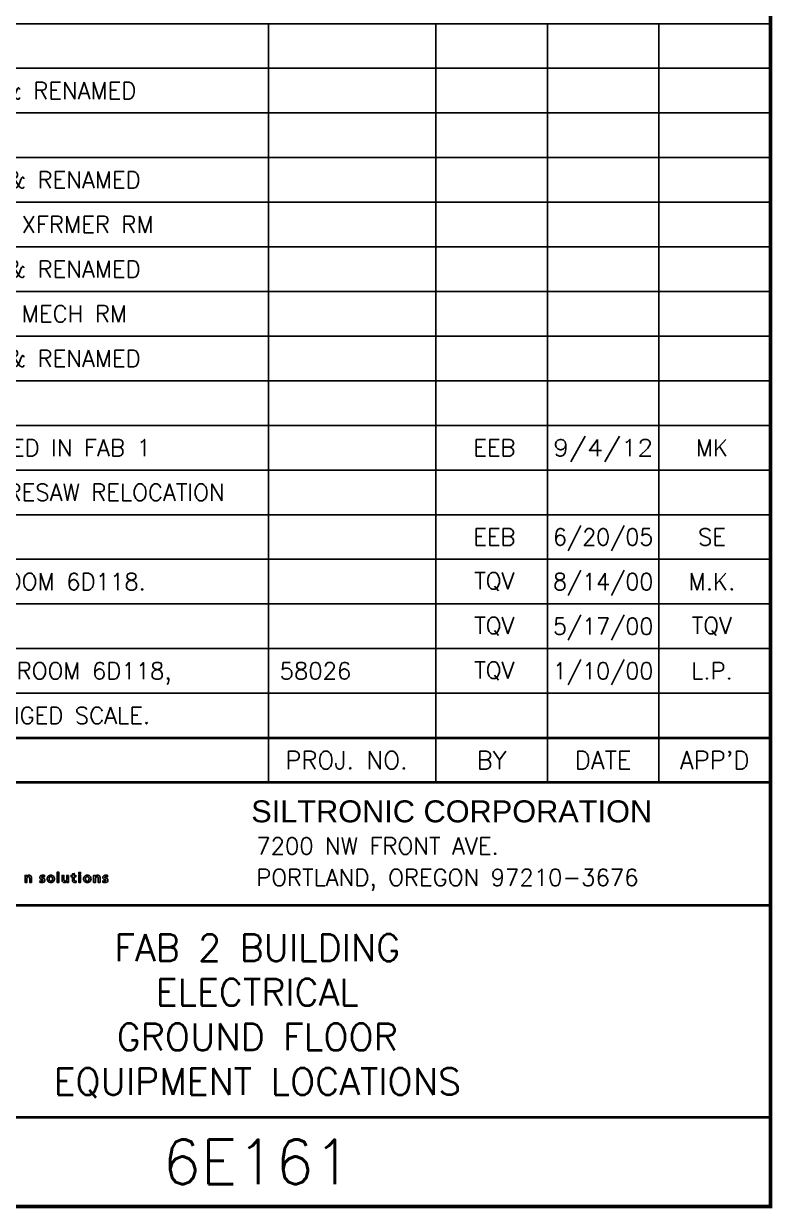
# Model space of a CAD drawing. Extents: x 4786 to 12422, y -518 to 4987.
# Drawn here: x 11617 to 12422, y -518 to 756 of the extents above; entities that cross this region are included whole.
import ezdxf
from ezdxf.enums import TextEntityAlignment as Align

# ---------------------------------------------------------------- set-up
doc = ezdxf.new("R2010")
doc.units = 0
doc.header["$LTSCALE"] = 192
doc.header["$MEASUREMENT"] = 0
doc.layers.get('0').update_dxf_attribs({"color": 8, "linetype": 'CONTINUOUS'})
doc.layers.add('TTL', color=7, linetype='CONTINUOUS')
doc.styles.add('LOGO', font='arial.ttf')
doc.styles.get("Standard").update_dxf_attribs({"font": 'simplex.shx'})
doc.styles.add('STDTEXT', font='SIMPLEX.shx', dxfattribs={"height": 21.0048})
doc.styles.add('SUBTITLE', font='simplex', dxfattribs={"height": 36})
doc.styles.add('TITLE', font='SIMPLEX.SHX')

# ---------------------------------------------------------------- blocks, each defined once
blk = doc.blocks.new('REVBLK')
at = {"layer": 'TTL', "color": 1}
for p, q in [((0, 0.25), (7.75, 0.25)), ((0.5, 0.25), (0.5, 0)), ((5.875, 0.25), (5.875, 0)), ((6.5, 0.25), (6.5, 0)), ((7.125, 0), (7.125, 0.25))]:
    blk.add_line(p, q, dxfattribs=at)
at = {"layer": 'TTL', "color": 4}
for p, q in [((0, 0), (0, 0.25)), ((7.75, 0), (7.75, 0.25))]:
    blk.add_line(p, q, dxfattribs=at)
at = {"layer": 'TTL', "color": 1}
blk.add_lwpolyline([(4.9375, 0.25), (4.9375, 0)], dxfattribs=at)
at = {"layer": 'TTL', "style": 'STDTEXT'}
blk.add_attdef('REV', text='', height=0.09375, dxfattribs=at).set_placement((0.25, 0.125), align=Align.MIDDLE_CENTER)
for tag, p in [('DESC', (0.5625, 0.125)), ('PROJ.NO', (5, 0.125))]:
    blk.add_attdef(tag, text='', height=0.09375, dxfattribs=at).set_placement(p, align=Align.MIDDLE_LEFT)
for tag, p in [('REVBY', (6.203125, 0.125)), ('REVAPP', (7.421875, 0.125))]:
    blk.add_attdef(tag, text='', height=0.09375, dxfattribs=at).set_placement(p, align=Align.MIDDLE)
at = {"layer": 'TTL', "style": 'STDTEXT', "width": 0.823529}
blk.add_attdef('REVDATE', text='', height=0.09375, dxfattribs=at).set_placement((6.53125, 0.078125), (7.09375, 0.078125), align=Align.FIT)
blk = doc.blocks.new('Ttl-fdd')
at = {"color": 142}
for points in [[(3.5743, -0.8099), (3.5848, -0.8099), (3.5848, -0.7906), (3.5848, -0.7906), (3.5853, -0.7861), (3.5858, -0.7841), (3.5863, -0.7821), (3.5878, -0.7801), (3.5892, -0.7786), (3.5912, -0.7776), (3.5937, -0.7771), (3.5937, -0.7771), (3.5962, -0.7776), (3.5977, -0.7781), (3.5987, -0.7796), (3.5997, -0.7811), (3.6002, -0.7846), (3.6007, -0.7886), (3.6007, -0.8099), (3.6106, -0.8099), (3.6106, -0.7846), (3.6106, -0.7846), (3.6106, -0.7816), (3.6101, -0.7786), (3.6091, -0.7761), (3.6076, -0.7737), (3.6056, -0.7717), (3.6031, -0.7707), (3.6007, -0.7697), (3.5972, -0.7692), (3.5972, -0.7692), (3.5937, -0.7697), (3.5902, -0.7707), (3.5873, -0.7727), (3.5843, -0.7757), (3.5843, -0.7757), (3.5843, -0.7702), (3.5743, -0.7702), (3.5743, -0.8099), (3.5743, -0.8099)], [(3.6836, -0.7707), (3.6836, -0.7707), (3.6787, -0.7697), (3.6727, -0.7692), (3.6727, -0.7692), (3.6697, -0.7697), (3.6667, -0.7702), (3.6642, -0.7712), (3.6618, -0.7722), (3.6598, -0.7742), (3.6583, -0.7761), (3.6573, -0.7786), (3.6573, -0.7816), (3.6573, -0.7816), (3.6573, -0.7841), (3.6578, -0.7861), (3.6588, -0.7876), (3.6598, -0.7891), (3.6628, -0.7911), (3.6662, -0.7925), (3.6692, -0.7935), (3.6722, -0.7945), (3.6732, -0.795), (3.6742, -0.796), (3.6747, -0.797), (3.6752, -0.7985), (3.6752, -0.7985), (3.6747, -0.7995), (3.6742, -0.8005), (3.6727, -0.802), (3.6702, -0.803), (3.6682, -0.803), (3.6682, -0.803), (3.6657, -0.803), (3.6633, -0.8025), (3.6583, -0.8005), (3.6578, -0.8089), (3.6578, -0.8089), (3.6633, -0.8099), (3.6692, -0.8104), (3.6692, -0.8104), (3.6722, -0.8104), (3.6752, -0.8099), (3.6782, -0.8089), (3.6806, -0.8074), (3.6826, -0.806), (3.6841, -0.8035), (3.6856, -0.801), (3.6856, -0.7975), (3.6856, -0.7975), (3.6856, -0.795), (3.6851, -0.793), (3.6841, -0.7915), (3.6831, -0.7901), (3.6801, -0.7881), (3.6767, -0.7866), (3.6707, -0.7846), (3.6687, -0.7831), (3.6682, -0.7821), (3.6677, -0.7811), (3.6677, -0.7811), (3.6682, -0.7801), (3.6687, -0.7791), (3.6697, -0.7776), (3.6717, -0.7771), (3.6742, -0.7766), (3.6742, -0.7766), (3.6787, -0.7771), (3.6831, -0.7786), (3.6836, -0.7707), (3.6836, -0.7707)], [(3.698, -0.7901), (3.698, -0.7901), (3.6985, -0.7945), (3.6995, -0.798), (3.7015, -0.8015), (3.7035, -0.8045), (3.7065, -0.8069), (3.7099, -0.8089), (3.7144, -0.8104), (3.7189, -0.8104), (3.7189, -0.8104), (3.7234, -0.8104), (3.7278, -0.8089), (3.7313, -0.8069), (3.7343, -0.8045), (3.7363, -0.8015), (3.7383, -0.798), (3.7393, -0.7945), (3.7398, -0.7901), (3.7398, -0.7901), (3.7393, -0.7856), (3.7378, -0.7816), (3.7363, -0.7776), (3.7338, -0.7747), (3.7303, -0.7727), (3.7268, -0.7707), (3.7229, -0.7697), (3.7189, -0.7692), (3.7189, -0.7692), (3.7144, -0.7697), (3.7109, -0.7707), (3.707, -0.7727), (3.704, -0.7747), (3.7015, -0.7776), (3.7, -0.7816), (3.6985, -0.7856), (3.698, -0.7901), (3.698, -0.7901), (3.698, -0.7901)], [(3.709, -0.7891), (3.709, -0.7891), (3.709, -0.7866), (3.7094, -0.7846), (3.7104, -0.7826), (3.7114, -0.7811), (3.7129, -0.7796), (3.7144, -0.7781), (3.7164, -0.7776), (3.7189, -0.7771), (3.7189, -0.7771), (3.7214, -0.7776), (3.7234, -0.7781), (3.7248, -0.7796), (3.7263, -0.7811), (3.7273, -0.7826), (3.7283, -0.7846), (3.7288, -0.7866), (3.7288, -0.7891), (3.7288, -0.7891), (3.7283, -0.794), (3.7278, -0.796), (3.7268, -0.7985), (3.7253, -0.8), (3.7239, -0.8015), (3.7214, -0.8025), (3.7189, -0.8025), (3.7189, -0.8025), (3.7164, -0.8025), (3.7139, -0.8015), (3.7124, -0.8), (3.7109, -0.7985), (3.7099, -0.796), (3.7094, -0.794), (3.709, -0.7891), (3.709, -0.7891), (3.709, -0.7891)], [(3.7542, -0.8099), (3.7641, -0.8099), (3.7641, -0.7523), (3.7542, -0.7523), (3.7542, -0.8099), (3.7542, -0.8099)], [(3.8182, -0.7702), (3.8083, -0.7702), (3.8083, -0.7896), (3.8083, -0.7896), (3.8078, -0.7935), (3.8073, -0.796), (3.8063, -0.798), (3.8053, -0.8), (3.8038, -0.8015), (3.8018, -0.8025), (3.7989, -0.8025), (3.7989, -0.8025), (3.7969, -0.8025), (3.7954, -0.8015), (3.7939, -0.8005), (3.7934, -0.799), (3.7924, -0.795), (3.7924, -0.7911), (3.7924, -0.7702), (3.782, -0.7702), (3.782, -0.795), (3.782, -0.795), (3.7825, -0.7985), (3.783, -0.8015), (3.784, -0.804), (3.7855, -0.806), (3.7874, -0.8079), (3.7894, -0.8094), (3.7924, -0.8104), (3.7954, -0.8104), (3.7954, -0.8104), (3.7994, -0.8099), (3.8028, -0.8089), (3.8058, -0.8069), (3.8083, -0.8045), (3.8088, -0.8045), (3.8088, -0.8099), (3.8182, -0.8099), (3.8182, -0.7702), (3.8182, -0.7702)], [(3.8401, -0.798), (3.8401, -0.798), (3.8406, -0.8005), (3.8411, -0.803), (3.8421, -0.8055), (3.8436, -0.8069), (3.8451, -0.8084), (3.847, -0.8099), (3.85, -0.8104), (3.8525, -0.8104), (3.8525, -0.8104), (3.857, -0.8104), (3.8605, -0.8099), (3.86, -0.8015), (3.86, -0.8015), (3.858, -0.8025), (3.855, -0.8025), (3.855, -0.8025), (3.854, -0.8025), (3.853, -0.802), (3.8515, -0.8005), (3.8505, -0.7985), (3.8505, -0.796), (3.8505, -0.7776), (3.8595, -0.7776), (3.8595, -0.7702), (3.8505, -0.7702), (3.8505, -0.7593), (3.8401, -0.7622), (3.8401, -0.7702), (3.8326, -0.7702), (3.8326, -0.7776), (3.8401, -0.7776), (3.8401, -0.798), (3.8401, -0.798)], [(3.8754, -0.7632), (3.8858, -0.7632), (3.8858, -0.7533), (3.8754, -0.7533), (3.8754, -0.7632), (3.8754, -0.7632)], [(3.8754, -0.8099), (3.8858, -0.8099), (3.8858, -0.7702), (3.8754, -0.7702), (3.8754, -0.8099), (3.8754, -0.8099)], [(3.9027, -0.7901), (3.9027, -0.7901), (3.9027, -0.7945), (3.9037, -0.798), (3.9057, -0.8015), (3.9076, -0.8045), (3.9106, -0.8069), (3.9146, -0.8089), (3.9186, -0.8104), (3.923, -0.8104), (3.923, -0.8104), (3.9275, -0.8104), (3.932, -0.8089), (3.9355, -0.8069), (3.9384, -0.8045), (3.9404, -0.8015), (3.9424, -0.798), (3.9434, -0.7945), (3.9439, -0.7901), (3.9439, -0.7901), (3.9434, -0.7856), (3.9424, -0.7816), (3.9404, -0.7776), (3.9379, -0.7747), (3.935, -0.7727), (3.9315, -0.7707), (3.9275, -0.7697), (3.923, -0.7692), (3.923, -0.7692), (3.9191, -0.7697), (3.9151, -0.7707), (3.9116, -0.7727), (3.9086, -0.7747), (3.9062, -0.7776), (3.9042, -0.7816), (3.9027, -0.7856), (3.9027, -0.7901), (3.9027, -0.7901), (3.9027, -0.7901)], [(3.9131, -0.7891), (3.9131, -0.7891), (3.9131, -0.7866), (3.9136, -0.7846), (3.9146, -0.7826), (3.9156, -0.7811), (3.9171, -0.7796), (3.9186, -0.7781), (3.9206, -0.7776), (3.923, -0.7771), (3.923, -0.7771), (3.9255, -0.7776), (3.9275, -0.7781), (3.929, -0.7796), (3.9305, -0.7811), (3.9315, -0.7826), (3.9325, -0.7846), (3.933, -0.7866), (3.933, -0.7891), (3.933, -0.7891), (3.9325, -0.794), (3.932, -0.796), (3.931, -0.7985), (3.9295, -0.8), (3.928, -0.8015), (3.9255, -0.8025), (3.923, -0.8025), (3.923, -0.8025), (3.9206, -0.8025), (3.9181, -0.8015), (3.9166, -0.8), (3.9151, -0.7985), (3.9141, -0.796), (3.9136, -0.794), (3.9131, -0.7891), (3.9131, -0.7891), (3.9131, -0.7891)], [(3.9588, -0.8099), (3.9692, -0.8099), (3.9692, -0.7906), (3.9692, -0.7906), (3.9692, -0.7861), (3.9702, -0.7841), (3.9707, -0.7821), (3.9722, -0.7801), (3.9737, -0.7786), (3.9757, -0.7776), (3.9782, -0.7771), (3.9782, -0.7771), (3.9802, -0.7776), (3.9822, -0.7781), (3.9832, -0.7796), (3.9841, -0.7811), (3.9846, -0.7846), (3.9846, -0.7886), (3.9846, -0.8099), (3.9951, -0.8099), (3.9951, -0.7846), (3.9951, -0.7846), (3.9951, -0.7816), (3.9941, -0.7786), (3.9931, -0.7761), (3.9921, -0.7737), (3.9901, -0.7717), (3.9876, -0.7707), (3.9851, -0.7697), (3.9817, -0.7692), (3.9817, -0.7692), (3.9777, -0.7697), (3.9742, -0.7707), (3.9712, -0.7727), (3.9687, -0.7757), (3.9687, -0.7757), (3.9687, -0.7702), (3.9588, -0.7702), (3.9588, -0.8099), (3.9588, -0.8099)], [(4.0368, -0.7707), (4.0368, -0.7707), (4.0318, -0.7697), (4.0254, -0.7692), (4.0254, -0.7692), (4.0224, -0.7697), (4.0199, -0.7702), (4.0174, -0.7712), (4.0149, -0.7722), (4.013, -0.7742), (4.0115, -0.7761), (4.0105, -0.7786), (4.01, -0.7816), (4.01, -0.7816), (4.0105, -0.7841), (4.011, -0.7861), (4.012, -0.7876), (4.013, -0.7891), (4.0159, -0.7911), (4.0189, -0.7925), (4.0224, -0.7935), (4.0254, -0.7945), (4.0264, -0.795), (4.0274, -0.796), (4.0279, -0.797), (4.0279, -0.7985), (4.0279, -0.7985), (4.0279, -0.7995), (4.0274, -0.8005), (4.0254, -0.802), (4.0234, -0.803), (4.0214, -0.803), (4.0214, -0.803), (4.0184, -0.803), (4.0159, -0.8025), (4.011, -0.8005), (4.0105, -0.8089), (4.0105, -0.8089), (4.0164, -0.8099), (4.0224, -0.8104), (4.0224, -0.8104), (4.0254, -0.8104), (4.0284, -0.8099), (4.0308, -0.8089), (4.0338, -0.8074), (4.0358, -0.806), (4.0373, -0.8035), (4.0383, -0.801), (4.0388, -0.7975), (4.0388, -0.7975), (4.0383, -0.795), (4.0378, -0.793), (4.0373, -0.7915), (4.0358, -0.7901), (4.0328, -0.7881), (4.0298, -0.7866), (4.0239, -0.7846), (4.0214, -0.7831), (4.0209, -0.7821), (4.0209, -0.7811), (4.0209, -0.7811), (4.0209, -0.7801), (4.0214, -0.7791), (4.0229, -0.7776), (4.0249, -0.7771), (4.0269, -0.7766), (4.0269, -0.7766), (4.0318, -0.7771), (4.0363, -0.7786), (4.0368, -0.7707), (4.0368, -0.7707)]]:
    blk.add_lwpolyline(points, dxfattribs=at)
at = {"layer": 'TTL', "color": 1}
for p, q in [((0, 0.25), (7.75, 0.25)), ((4.9375, 0.25), (4.9375, -0.25)), ((5.875, 0.25), (5.875, -0.25)), ((6.5, 0.25), (6.5, -0.25)), ((7.125, -0.25), (7.125, 0.25))]:
    blk.add_line(p, q, dxfattribs=at)
at = {"layer": 'TTL', "color": 4}
for points, const_width in [([(-32, -2.625), (-32, 26.025), (7.75, 26.025), (7.75, -2.625), (-32, -2.625)], 0.02), ([(7.75, -0.25), (0, -0.25)], 0.015), ([(2, -0.9375), (7.75, -0.9375)], 0.015), ([(2, -2.125), (7.75, -2.125)], 0.015)]:
    blk.add_lwpolyline(points, dxfattribs=dict(at, const_width=const_width))
at = {"layer": 'TTL', "color": 3, "const_width": 0.015}
blk.add_lwpolyline([(7.75, 0), (0, 0)], dxfattribs=at)
at = {"style": 'LOGO'}
blk.add_text('SILTRONIC CORPORATION', height=0.123121, dxfattribs=at).set_placement((4.8413, -0.4732))
at = {"layer": 'TTL', "color": 7, "style": 'STDTEXT'}
for s, p in [('PROJ. NO.', (5.375, -0.125)), ('BY', (6.1875, -0.125)), ('DATE', (6.8125, -0.125)), ("APP'D", (7.4375, -0.125))]:
    blk.add_text(s, height=0.1, dxfattribs=at).set_placement(p, align=Align.MIDDLE)
at = {"layer": 'TTL'}
for s, p in [('7200 NW FRONT AVE.', (4.8691, -0.6527)), ('PORTLAND, OREGON 97210-3676', (4.8691, -0.8288))]:
    blk.add_text(s, height=0.09375, dxfattribs=at).set_placement(p)
at = {"layer": 'TTL', "color": 7, "style": 'STDTEXT'}
for tag, p in [('DRNBY', (0.5268, -0.8516)), ('DESBY', (0.5268, -1.1184)), ('CHKBY', (0.5268, -1.3852)), ('APPDBY', (0.5268, -1.652))]:
    blk.add_attdef(tag, p, '', height=0.0625, dxfattribs=at)
for tag, p in [('DRNDATE', (1.625, -0.8041)), ('DESDATE', (1.625, -1.0854)), ('CKDATE', (1.625, -1.3354)), ('APPDDATE', (1.625, -1.5886))]:
    blk.add_attdef(tag, text='', height=0.093, dxfattribs=at).set_placement(p, align=Align.MIDDLE_CENTER)
at = {"layer": 'TTL', "color": 7}
for tag, height, style, p in [('LINE_ONE', 0.15, 'SUBTITLE', (4.875, -1.25)), ('LINE_TWO', 0.15, 'SUBTITLE', (4.875, -1.5)), ('LINE_THREE', 0.15, 'SUBTITLE', (4.875, -1.75)), ('LINE_FOUR', 0.15, 'SUBTITLE', (4.875, -2)), ('SCALE', 0.1094, 'STDTEXT', (1, -2.0292)), ('DWG_FILE_NO.', 0.1458, 'STDTEXT', (0.8722, -2.4882))]:
    blk.add_attdef(tag, text='', height=height, dxfattribs=dict(at, style=style)).set_placement(p, align=Align.CENTER)
at = {"layer": 'TTL', "color": 4, "style": 'TITLE'}
blk.add_attdef('DWG_NO.', text='', height=0.25, dxfattribs=at).set_placement((4.875, -2.5), align=Align.CENTER)

msp = doc.modelspace()

# ---------------------------------------------------------------- block references
ref = msp.add_blockref('REVBLK', (10932, 36), dxfattribs=dict(xscale=192, yscale=192, zscale=192))
ref.add_attrib('REV', '1', dxfattribs={"layer": 'TTL', "height": 18, "style": 'STDTEXT'}).set_placement((10980, 60), align=Align.MIDDLE_CENTER)
ref.add_attrib('DESC', 'ADDED PNL-21BB-PA TO PROCESS SUPPORT ROOM 6D118,', dxfattribs={"layer": 'TTL', "height": 18, "style": 'STDTEXT'}).set_placement((11040, 60), align=Align.MIDDLE_LEFT)
ref.add_attrib('PROJ.NO', '58026', dxfattribs={"layer": 'TTL', "height": 18, "style": 'STDTEXT'}).set_placement((11892, 60), align=Align.MIDDLE_LEFT)
ref.add_attrib('REVBY', 'TQV', dxfattribs={"layer": 'TTL', "height": 18, "style": 'STDTEXT'}).set_placement((12123, 60), align=Align.MIDDLE)
ref.add_attrib('REVDATE', '1/10/00', dxfattribs={"layer": 'TTL', "height": 18, "style": 'STDTEXT', "width": 0.969231}).set_placement((12186, 51), (12294, 51), align=Align.FIT)
ref.add_attrib('REVAPP', 'L.P.', dxfattribs={"layer": 'TTL', "height": 18, "style": 'STDTEXT'}).set_placement((12357, 60), align=Align.MIDDLE)
ref = msp.add_blockref('REVBLK', (10932, -12), dxfattribs=dict(xscale=192, yscale=192, zscale=192))
ref.add_attrib('DESC', 'GENERAL UPDATE TO FIELD CONDITION & CHANGED SCALE.', dxfattribs={"layer": 'TTL', "height": 18, "style": 'STDTEXT'}).set_placement((11040, 12), align=Align.MIDDLE_LEFT)
at = {"layer": 'TTL'}
ref = msp.add_blockref('Ttl-fdd', (10932, -12), dxfattribs=dict(at, xscale=192, yscale=192, zscale=192))
ref.add_attrib('LINE_ONE', 'FAB 2 BUILDING', dxfattribs={"color": 7, "height": 28.8, "style": 'SUBTITLE'}).set_placement((11868, -252), align=Align.CENTER)
ref.add_attrib('LINE_TWO', 'ELECTRICAL', dxfattribs={"color": 7, "height": 28.8, "style": 'SUBTITLE'}).set_placement((11868, -300), align=Align.CENTER)
ref.add_attrib('LINE_THREE', 'GROUND FLOOR', dxfattribs={"color": 7, "height": 28.8, "style": 'SUBTITLE'}).set_placement((11868, -348), align=Align.CENTER)
ref.add_attrib('LINE_FOUR', 'EQUIPMENT LOCATIONS', dxfattribs={"color": 7, "height": 28.8, "style": 'SUBTITLE'}).set_placement((11868, -396), align=Align.CENTER)
ref.add_attrib('DWG_NO.', '6E161', dxfattribs={"color": 7, "height": 48, "style": 'TITLE'}).set_placement((11868, -492), align=Align.CENTER)
ref = msp.add_blockref('REVBLK', (10932, 708), dxfattribs=dict(at, xscale=192, yscale=192, zscale=192))
ref.add_attrib('DESC', 'TO DP-EU23A-A', dxfattribs={"height": 18, "style": 'STDTEXT'}).set_placement((11040, 732), align=Align.MIDDLE_LEFT)
ref = msp.add_blockref('REVBLK', (10932, 660), dxfattribs=dict(at, xscale=192, yscale=192, zscale=192))
ref.add_attrib('DESC', 'RENAMED PNL-U23A-LA TO PNL-EU23A-LA & RENAMED', dxfattribs={"height": 18, "style": 'STDTEXT'}).set_placement((11040, 684), align=Align.MIDDLE_LEFT)
ref = msp.add_blockref('REVBLK', (10932, 612), dxfattribs=dict(at, xscale=192, yscale=192, zscale=192))
ref.add_attrib('DESC', 'T-U23A-LA TO T-EU23A-LA IN ROOM 6D118', dxfattribs={"color": 6, "height": 18, "style": 'STDTEXT'}).set_placement((11040, 636), align=Align.MIDDLE_LEFT)
ref = msp.add_blockref('REVBLK', (10932, 564), dxfattribs=dict(at, xscale=192, yscale=192, zscale=192))
ref.add_attrib('DESC', 'RENAMED PNL-U23A-LB TO PNL-EU23A-LB & RENAMED', dxfattribs={"height": 18, "style": 'STDTEXT'}).set_placement((11040, 588), align=Align.MIDDLE_LEFT)
ref = msp.add_blockref('REVBLK', (10932, 516), dxfattribs=dict(at, xscale=192, yscale=192, zscale=192))
ref.add_attrib('DESC', 'T-U23A-LB TO T-EU23A-LB IN ROOM 6D123 XFRMER RM', dxfattribs={"color": 6, "height": 18, "style": 'STDTEXT'}).set_placement((11040, 540), align=Align.MIDDLE_LEFT)
ref = msp.add_blockref('REVBLK', (10932, 468), dxfattribs=dict(at, xscale=192, yscale=192, zscale=192))
ref.add_attrib('DESC', 'RENAMED PNL-U23A-LC TO PNL-EU23A-LC & RENAMED', dxfattribs={"height": 18, "style": 'STDTEXT'}).set_placement((11040, 492), align=Align.MIDDLE_LEFT)
ref = msp.add_blockref('REVBLK', (10932, 420), dxfattribs=dict(at, xscale=192, yscale=192, zscale=192))
ref.add_attrib('DESC', 'T-U23A-LC TO T-EU23A-LC IN ROOM 6D102 MECH RM', dxfattribs={"color": 6, "height": 18, "style": 'STDTEXT'}).set_placement((11040, 444), align=Align.MIDDLE_LEFT)
ref = msp.add_blockref('REVBLK', (10932, 372), dxfattribs=dict(at, xscale=192, yscale=192, zscale=192))
ref.add_attrib('DESC', 'RENAMED PNL-U23A-LD TO PNL-EU23A-LD & RENAMED', dxfattribs={"height": 18, "style": 'STDTEXT'}).set_placement((11040, 396), align=Align.MIDDLE_LEFT)
ref = msp.add_blockref('REVBLK', (10932, 324), dxfattribs=dict(at, xscale=192, yscale=192, zscale=192))
ref.add_attrib('DESC', 'T-U23A-LD TO T-EU23A-LD ROOM 6D118', dxfattribs={"color": 6, "height": 18, "style": 'STDTEXT'}).set_placement((11040, 348), align=Align.MIDDLE_LEFT)
ref = msp.add_blockref('REVBLK', (10932, 276), dxfattribs=dict(at, xscale=192, yscale=192, zscale=192))
ref.add_attrib('REV', '5', dxfattribs={"height": 18, "style": 'STDTEXT'}).set_placement((10980, 300), align=Align.MIDDLE_CENTER)
ref.add_attrib('DESC', 'ADDED DP-U21A & T-U21A FORMERLY LOCATED IN FAB 1', dxfattribs={"color": 6, "height": 18, "style": 'STDTEXT'}).set_placement((11040, 300), align=Align.MIDDLE_LEFT)
ref.add_attrib('REVBY', 'EEB', dxfattribs={"height": 18, "style": 'STDTEXT'}).set_placement((12123, 300), align=Align.MIDDLE)
ref.add_attrib('REVDATE', '9/4/12', dxfattribs={"height": 18, "style": 'STDTEXT', "width": 1.105263}).set_placement((12186, 291), (12294, 291), align=Align.FIT)
ref.add_attrib('REVAPP', 'MK', dxfattribs={"height": 18, "style": 'STDTEXT'}).set_placement((12357, 300), align=Align.MIDDLE)
ref = msp.add_blockref('REVBLK', (10932, 228), dxfattribs=dict(at, xscale=192, yscale=192, zscale=192))
ref.add_attrib('DESC', 'AND CALLED DP-U4LJ & T-U4LJ FOR NTC WIRESAW RELOCATION', dxfattribs={"color": 6, "height": 18, "style": 'STDTEXT'}).set_placement((11040, 252), align=Align.MIDDLE_LEFT)
ref = msp.add_blockref('REVBLK', (10932, 180), dxfattribs=dict(at, xscale=192, yscale=192, zscale=192))
ref.add_attrib('REV', '4', dxfattribs={"height": 18, "style": 'STDTEXT'}).set_placement((10980, 204), align=Align.MIDDLE_CENTER)
ref.add_attrib('DESC', 'AS-BUILT ROOM 6D123 & 6A132', dxfattribs={"height": 18, "style": 'STDTEXT'}).set_placement((11040, 204), align=Align.MIDDLE_LEFT)
ref.add_attrib('REVBY', 'EEB', dxfattribs={"height": 18, "style": 'STDTEXT'}).set_placement((12123, 204), align=Align.MIDDLE)
ref.add_attrib('REVDATE', '6/20/05', dxfattribs={"height": 18, "style": 'STDTEXT', "width": 0.913043}).set_placement((12186, 195), (12294, 195), align=Align.FIT)
ref.add_attrib('REVAPP', 'SE', dxfattribs={"height": 18, "style": 'STDTEXT'}).set_placement((12357, 204), align=Align.MIDDLE)
ref = msp.add_blockref('REVBLK', (10932, 132), dxfattribs=dict(at, xscale=192, yscale=192, zscale=192))
ref.add_attrib('REV', '3', dxfattribs={"height": 18, "style": 'STDTEXT'}).set_placement((10980, 156), align=Align.MIDDLE_CENTER)
ref.add_attrib('DESC', 'CHANGED XFMR T24AB-LA TO T24AB-A IN  ROOM 6D118.', dxfattribs={"height": 18, "style": 'STDTEXT'}).set_placement((11040, 156), align=Align.MIDDLE_LEFT)
ref.add_attrib('REVBY', 'TQV', dxfattribs={"height": 18, "style": 'STDTEXT'}).set_placement((12123, 156), align=Align.MIDDLE)
ref.add_attrib('REVDATE', '8/14/00', dxfattribs={"height": 18, "style": 'STDTEXT', "width": 0.940299}).set_placement((12186, 147), (12294, 147), align=Align.FIT)
ref.add_attrib('REVAPP', 'M.K.', dxfattribs={"height": 18, "style": 'STDTEXT'}).set_placement((12357, 156), align=Align.MIDDLE)
ref = msp.add_blockref('REVBLK', (10932, 84), dxfattribs=dict(at, xscale=192, yscale=192, zscale=192))
ref.add_attrib('REV', '2', dxfattribs={"height": 18, "style": 'STDTEXT'}).set_placement((10980, 108), align=Align.MIDDLE_CENTER)
ref.add_attrib('DESC', 'CHANGED SCALE FROM NTS TO 1/16"=1\'-0".', dxfattribs={"height": 18, "style": 'STDTEXT'}).set_placement((11040, 108), align=Align.MIDDLE_LEFT)
ref.add_attrib('REVBY', 'TQV', dxfattribs={"height": 18, "style": 'STDTEXT'}).set_placement((12123, 108), align=Align.MIDDLE)
ref.add_attrib('REVDATE', '5/17/00', dxfattribs={"height": 18, "style": 'STDTEXT', "width": 0.940299}).set_placement((12186, 99), (12294, 99), align=Align.FIT)
ref.add_attrib('REVAPP', 'TQV', dxfattribs={"height": 18, "style": 'STDTEXT'}).set_placement((12357, 108), align=Align.MIDDLE)

doc.saveas('drawing.dxf')
